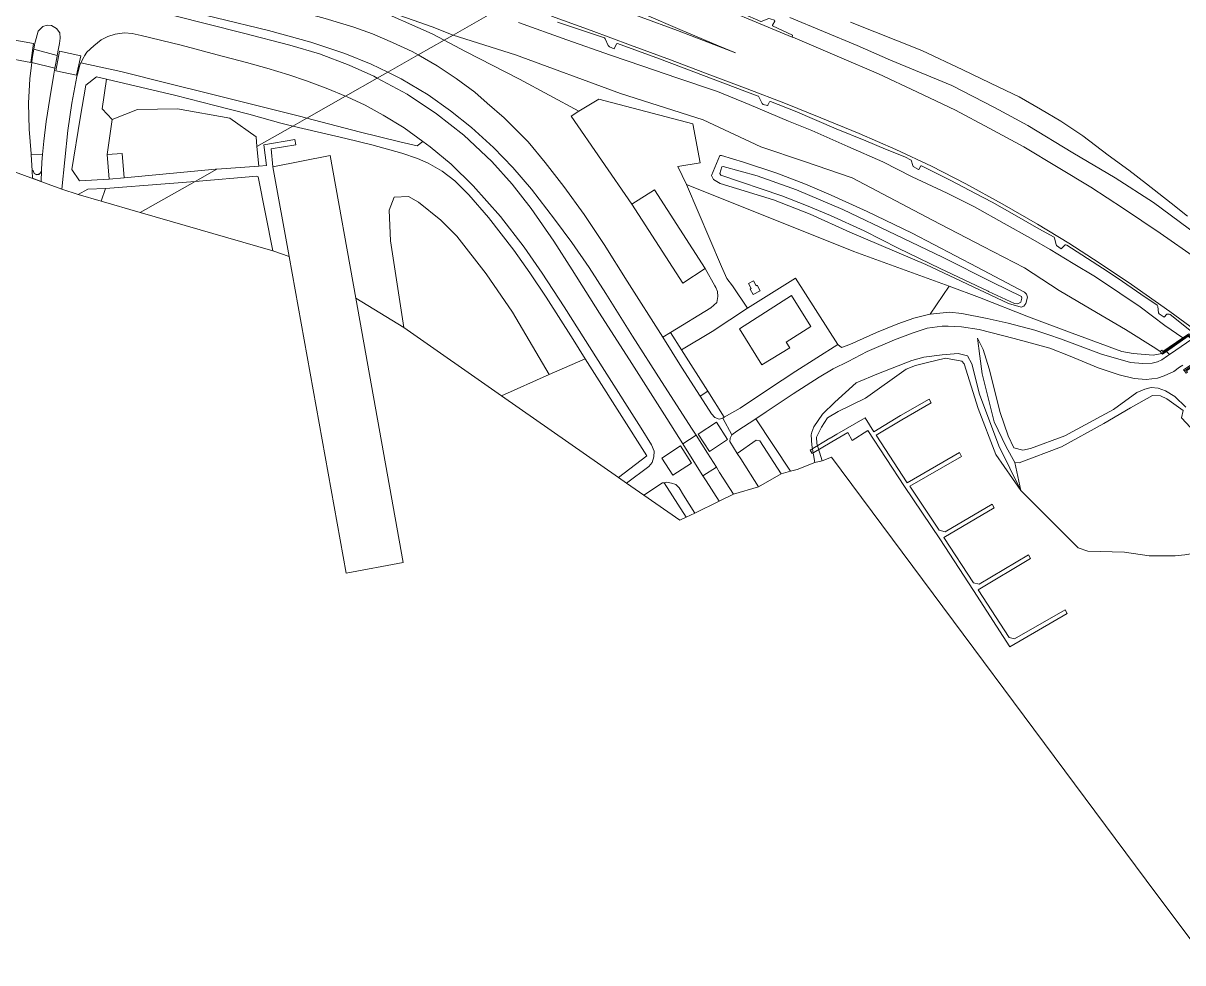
# Model space of a CAD drawing. Header units: metres. Extents: x 112942 to 118371, y 496117 to 499046.
# Drawn here: x 117725.7 to 118008.6, y 496149.3 to 496378.5 of the extents above; entities that cross this region are included whole.
import ezdxf

# ---------------------------------------------------------------- set-up
doc = ezdxf.new("R2010")
doc.units = ezdxf.units.M
doc.layers.add('B-WE-OG-TOPOKAART-G', color=253, linetype='Continuous', lineweight=18)

msp = doc.modelspace()

# ---------------------------------------------------------------- linework, layer by layer
at = {"layer": 'B-WE-OG-TOPOKAART-G'}
for points, elevation in [([(117746.251, 496346.464), (117749.899, 496346.758), (117750.38, 496340.804), (117746.732, 496340.509), (117746.251, 496346.464)], 0.017), ([(117806.889, 496311.484), (117818.465, 496246.981), (117804.515, 496244.408), (117790.621, 496321.637), (117786.682, 496343.528), (117800.65, 496346.246), (117806.889, 496311.484)], 0.19), ([(117967.565, 496310.111), (117968.377, 496310.053), (117969.084, 496310.512), (117969.378, 496311.434), (117969.234, 496311.899), (117962.245, 496315.307), (117950, 496321.436), (117938.637, 496326.926), (117925.698, 496333.084), (117914.406, 496337.848), (117904.775, 496341.264), (117896.469, 496343.584), (117896.124, 496343.456), (117895.645, 496341.856), (117895.914, 496341.483), (117910.819, 496336.382), (117916.782, 496334.057), (117922.705, 496331.604), (117930.846, 496327.877), (117939.196, 496323.675), (117949.414, 496318.654), (117961.14, 496313.158), (117961.23, 496313.115), (117967.565, 496310.111)], -1.366), ([(117969.084, 496310.512), (117968.377, 496310.053), (117967.565, 496310.111), (117961.23, 496313.115), (117961.14, 496313.158), (117949.414, 496318.654), (117939.196, 496323.675), (117930.846, 496327.877), (117922.705, 496331.604), (117916.782, 496334.057), (117910.819, 496336.382), (117895.914, 496341.483), (117895.645, 496341.856), (117896.124, 496343.456), (117896.469, 496343.584), (117904.775, 496341.264), (117914.406, 496337.848), (117925.698, 496333.084), (117938.637, 496326.926), (117950, 496321.436), (117962.245, 496315.307), (117969.234, 496311.899), (117969.378, 496311.434), (117969.084, 496310.512)], -1.366), ([(117874.223, 496334.362), (117879.732, 496337.9), (117892.092, 496318.653), (117886.681, 496315.092), (117874.223, 496334.362)], 0.251), ([(117913.141, 496312.101), (117917.843, 496304.564), (117911.861, 496300.736), (117912.713, 496299.368), (117905.904, 496295.151), (117900.505, 496303.975), (117913.141, 496312.101)], 0.171), ([(117900.505, 496303.975), (117905.904, 496295.151), (117912.713, 496299.368), (117911.861, 496300.736), (117917.843, 496304.564), (117913.141, 496312.101), (117900.505, 496303.975)], 0.171), ([(117893.174, 496274.038), (117890.397, 496278.293), (117894.863, 496281.242), (117897.559, 496276.947), (117893.174, 496274.038)], 0.145)]:
    msp.add_lwpolyline(points, close=True, dxfattribs=dict(at, elevation=elevation))
for points in [[(117840.564, 496381.258, 5.376), (117840.321, 496381.12, 4.563), (117830.645, 496375.632, 0.425), (117825.528, 496377.621, 0.413), (117811.326, 496382.612, 0.598), (117795.051, 496388.325, 0.22), (117765.972, 496398.295, 0.253), (117747.306, 496404.796, 0.376), (117732.538, 496409.657, 0.355), (117714.713, 496414.973, 0.361), (117712.348, 496415.829, 0.399), (117712.142, 496422.956, 4.255), (117719.079, 496420.958, 4.51), (117728.739, 496418.464, 4.786), (117742.1, 496414.606, 5.038), (117757.376, 496410.017, 5.347), (117775.773, 496403.948, 5.59), (117792.496, 496398.258, 5.704), (117808.679, 496393.079, 5.716), (117826.68, 496386.514, 5.567), (117837.501, 496382.572, 5.417), (117840.564, 496381.258, 5.376)], [(117712.348, 496415.829, 0.399), (117714.713, 496414.973, 0.361), (117732.538, 496409.657, 0.355), (117747.306, 496404.796, 0.376), (117765.972, 496398.295, 0.253), (117795.051, 496388.325, 0.22), (117811.326, 496382.612, 0.598), (117825.528, 496377.621, 0.413), (117830.645, 496375.632, 0.425), (117828.466, 496374.395, 0.548), (117825.536, 496375.948, 0.547), (117810.798, 496382.42, 0.554), (117769.148, 496394.991, 0.325), (117747.455, 496400.959, 0.4), (117719.532, 496408.735, 0.415), (117712.492, 496410.862, 0.189), (117712.348, 496415.829, 0.399)], [(117712.492, 496410.862, 0.189), (117719.532, 496408.735, 0.415), (117747.455, 496400.959, 0.4), (117769.148, 496394.991, 0.325), (117810.798, 496382.42, 0.554), (117825.536, 496375.948, 0.547), (117828.466, 496374.395, 0.548), (117822.083, 496370.774, 0.39), (117820.616, 496371.623, 0.407), (117815.818, 496373.83, 0.47), (117810.956, 496375.905, 0.473), (117806.37, 496377.568, 0.437), (117799.404, 496379.665, 0.42), (117791.575, 496381.766, 0.37), (117783.549, 496383.775, 0.333), (117775.841, 496385.769, 0.273), (117765.525, 496388.228, 0.27), (117756.521, 496390.35, 0.26), (117746.465, 496392.851, 0.2), (117733.658, 496395.789, 0.13), (117719.153, 496399.584, 0.063), (117712.777, 496401.006, 0.073), (117712.492, 496410.862, 0.189)], [(117883.117, 496388.383, 4.799), (117884.22, 496388, 4.79), (117896.77, 496382.852, 4.685), (117905.661, 496378.968, 4.583), (117905.76, 496378.956, 4.583), (117907.618, 496379.664, 4.583), (117907.982, 496379.617, 4.574), (117908.996, 496379.266, 4.538), (117909.056, 496379.046, 4.517), (117908.538, 496378.042, 4.49), (117908.554, 496377.887, 4.496), (117913.411, 496375.612, 4.439), (117913.352, 496375.155, 4.436), (117902.579, 496379.549, 4.642), (117893.125, 496383.512, 4.779), (117882.023, 496388.05, 4.914), (117872.723, 496392.202, 5.003), (117865.666, 496395.498, 5.098), (117866.344, 496395.883, 4.97), (117866.36, 496395.875, 4.97), (117871.776, 496393.352, 4.892), (117880.341, 496389.532, 4.775), (117883.117, 496388.383, 4.799)], [(117858.87, 496389.081, 5.391), (117867.442, 496384.995, 5.242), (117877.198, 496380.688, 5.087), (117885.94, 496376.976, 4.916), (117895.346, 496373.039, 4.745), (117899.473, 496371.335, 4.663), (117885.34, 496376.714, 4.915), (117876.501, 496379.985, 5.082), (117866.773, 496383.449, 5.257), (117857.773, 496386.732, 5.473), (117858.87, 496389.081, 5.391)], [(117814.664, 496366.566, 0.202), (117812.128, 496365.127, 0.27), (117811.271, 496365.586, 0.273), (117805.236, 496368.254, 0.263), (117798.026, 496371.058, 0.27), (117790.788, 496373.146, 0.233), (117779.49, 496376.108, 0.197), (117762.38, 496380.399, 0.203), (117749.28, 496383.505, 0.23), (117747.29, 496383.98, 0.246), (117744.291, 496384.695, 0.27), (117743.44, 496385.194, 0.297), (117743.32, 496385.878, 0.297), (117743.594, 496386.442, 0.297), (117744.315, 496386.711, 0.28), (117747.692, 496385.897, 0.269), (117757.65, 496383.498, 0.237), (117772.791, 496379.862, 0.27), (117785.626, 496376.719, 0.273), (117795.902, 496373.904, 0.293), (117804.196, 496371.112, 0.25), (117810.612, 496368.523, 0.237), (117814.664, 496366.566, 0.202)], [(117762.38, 496380.399, 0.203), (117779.49, 496376.108, 0.197), (117790.788, 496373.146, 0.233), (117798.026, 496371.058, 0.27), (117805.236, 496368.254, 0.263), (117811.271, 496365.586, 0.273), (117812.128, 496365.127, 0.27), (117804.352, 496360.716, 0.061), (117800.062, 496362.495, 0.097), (117794.872, 496364.426, 0.133), (117790.538, 496365.892, 0.083), (117785.204, 496367.577, 0.037), (117780.183, 496368.95, 0.033), (117773.09, 496370.817, 0.07), (117764.285, 496373.126, 0.04), (117754.536, 496375.564, 0.08), (117752.315, 496376.043, 0.05), (117750.462, 496376.195, 0.053), (117748.168, 496375.841, 0.057), (117746.426, 496375.257, 0.04), (117744.792, 496374.431, 0.007), (117742.965, 496372.992, 0.007), (117741.273, 496371.478, 0.007), (117740.721, 496370.574, 0.002), (117740.51, 496370.229, 0.01), (117739.85, 496368.848, -0.033), (117739.58, 496368.284, -0.047), (117738.972, 496366.102, -0.036), (117738.82, 496365.556, -0.033), (117737.622, 496359.022, -0.023), (117736.624, 496352.311, -0.107), (117735.183, 496338.018, -0.113), (117722.756, 496342.605, -0.173)], [(118008.584, 496301.76, 2.545), (118003.745, 496298.412, -0.239), (118003.487, 496298.773, -0.168), (118003.073, 496298.478, -0.578), (118002.055, 496299.151, -0.499), (117994.632, 496303.803, -0.556), (117987.566, 496307.929, -0.559), (117978.414, 496313.362, -0.517), (117969.971, 496318.825, -0.148), (117959.94, 496324.081, 0.007), (117947.54, 496330.508, 0.037), (117927.943, 496340.834, 0.094), (117916.288, 496344.761, -0.009), (117905.642, 496348.391, 0.041), (117891.603, 496354.927, 0.266), (117871.459, 496361.387, 0.242), (117845.795, 496370.788, 0.555), (117830.645, 496375.632, 0.425), (117840.321, 496381.12, 4.563)], [(117727.69, 496346.432, 0.023), (117727.957, 496342.557, 0.02), (117728.204, 496342.561, 0.02), (117728.436, 496341.875, 0.02), (117728.995, 496341.585, 0.037), (117729.585, 496341.659, 0.037), (117729.989, 496342.057, 0.017), (117730.209, 496342.603, 0.01), (117730.291, 496344.623, 0.027), (117730.461, 496346.456, 0.047), (117730.766, 496349.749, 0.083), (117731.366, 496354.538, 0.077), (117732.245, 496360.165, 0.12), (117733.243, 496366.089, 0.15), (117733.502, 496367.572, 0.146), (117734.007, 496370.459, 0.137), (117734.042, 496370.641, 0.137), (117734.315, 496371.962, 0.133), (117734.608, 496373.606, 0.13), (117734.803, 496374.888, 0.107), (117734.66, 496376.19, 0.097), (117733.877, 496377.253, 0.103), (117732.688, 496377.961, 0.077), (117731.565, 496378.048, 0.077), (117730.54, 496377.706, 0.09), (117729.44, 496376.569, 0.097), (117728.648, 496373.879, 0.137), (117728.601, 496373.621, 0.135), (117728.344, 496372.191, 0.123), (117727.932, 496369.9, 0.103), (117727.817, 496368.913, 0.096), (117727.35, 496364.919, 0.067), (117727.048, 496359.024, 0.05), (117727.242, 496352.656, 0.053), (117727.674, 496346.662, 0.023), (117727.69, 496346.432, 0.023)], [(117734.315, 496371.962, 0.133), (117734.042, 496370.641, 0.137), (117728.344, 496372.191, 0.123), (117728.601, 496373.621, 0.135), (117728.648, 496373.879, 0.137), (117729.44, 496376.569, 0.097), (117730.54, 496377.706, 0.09), (117731.565, 496378.048, 0.077), (117732.688, 496377.961, 0.077), (117733.877, 496377.253, 0.103), (117734.66, 496376.19, 0.097), (117734.803, 496374.888, 0.107), (117734.608, 496373.606, 0.13), (117734.315, 496371.962, 0.133)], [(117799.404, 496379.665, 0.42), (117806.37, 496377.568, 0.437), (117810.956, 496375.905, 0.473), (117815.818, 496373.83, 0.47), (117820.616, 496371.623, 0.407), (117822.083, 496370.774, 0.39), (117814.664, 496366.566, 0.202), (117810.612, 496368.523, 0.237), (117804.196, 496371.112, 0.25), (117795.902, 496373.904, 0.293), (117785.626, 496376.719, 0.273), (117772.791, 496379.862, 0.27)], [(117846.591, 496378.672, 5.294), (117858.394, 496374.432, 5.144), (117868.969, 496370.725, 4.91), (117876.916, 496368.04, 4.748), (117885.149, 496365.233, 4.622), (117895.095, 496361.825, 4.427), (117902.828, 496358.699, 4.316), (117912.465, 496354.597, 4.1), (117918.087, 496352.339, 4.018), (117926.883, 496348.48, 3.946), (117935.44, 496344.67, 3.757), (117942.603, 496341.087, 3.637), (117951.138, 496337.056, 3.439), (117957.832, 496333.703, 3.334), (117965.022, 496329.691, 3.22), (117971.426, 496326.118, 3.112), (117976.225, 496323.29, 3.04), (117981.839, 496319.946, 2.968), (117987.332, 496316.658, 2.881), (117993.261, 496312.676, 2.776), (117998.171, 496309.331, 2.683), (118004.25, 496304.778, 2.527), (118008.584, 496301.76, 2.545)], [(118010.039, 496302.767, 2.564), (118008.584, 496301.76, 2.545), (118004.25, 496304.778, 2.527), (117998.171, 496309.331, 2.683), (117993.261, 496312.676, 2.776), (117987.332, 496316.658, 2.881), (117981.839, 496319.946, 2.968), (117976.225, 496323.29, 3.04), (117971.426, 496326.118, 3.112), (117965.022, 496329.691, 3.22), (117957.832, 496333.703, 3.334), (117951.138, 496337.056, 3.439), (117942.603, 496341.087, 3.637), (117935.44, 496344.67, 3.757), (117926.883, 496348.48, 3.946), (117918.087, 496352.339, 4.018), (117912.465, 496354.597, 4.1), (117902.828, 496358.699, 4.316), (117895.095, 496361.825, 4.427), (117885.149, 496365.233, 4.622), (117876.916, 496368.04, 4.748), (117868.969, 496370.725, 4.91), (117858.394, 496374.432, 5.144), (117846.591, 496378.672, 5.294)], [(117854.615, 496380.216, 5.262), (117864.311, 496376.727, 5.091), (117873.897, 496373.19, 4.921), (117883.681, 496369.568, 4.745), (117893.198, 496365.967, 4.596), (117902.327, 496362.514, 4.419), (117911.671, 496358.904, 4.232), (117920.295, 496355.479, 4.066), (117929.671, 496351.614, 3.926), (117938.6, 496347.739, 3.78), (117947.277, 496343.615, 3.628), (117955.684, 496339.311, 3.497), (117964.551, 496334.453, 3.385), (117973.181, 496329.482, 3.266), (117980.802, 496324.843, 3.16), (117988.227, 496320.035, 3.026), (117996.069, 496314.818, 2.884), (118005.438, 496308.189, 2.769), (118011.508, 496303.724, 2.738)], [(118011.508, 496303.724, 2.738), (118005.438, 496308.189, 2.769), (117996.069, 496314.818, 2.884), (117988.227, 496320.035, 3.026), (117980.802, 496324.843, 3.16), (117973.181, 496329.482, 3.266), (117964.551, 496334.453, 3.385), (117955.684, 496339.311, 3.497), (117947.277, 496343.615, 3.628), (117938.6, 496347.739, 3.78), (117929.671, 496351.614, 3.926), (117920.295, 496355.479, 4.066), (117911.671, 496358.904, 4.232), (117902.327, 496362.514, 4.419), (117893.198, 496365.967, 4.596), (117883.681, 496369.568, 4.745), (117873.897, 496373.19, 4.921), (117864.311, 496376.727, 5.091), (117854.615, 496380.216, 5.262)], [(117856.062, 496378.768, 5.156), (117867.518, 496374.936, 4.97), (117867.692, 496374.708, 4.967), (117868.473, 496373.094, 4.901), (117868.731, 496372.742, 4.901), (117869.909, 496372.273, 4.913), (117870.448, 496373.458, 4.946), (117870.743, 496373.533, 4.952), (117880.924, 496369.825, 4.706), (117904.814, 496360.844, 4.331), (117905.136, 496360.702, 4.328), (117905.985, 496358.954, 4.283), (117906.245, 496358.705, 4.283), (117907.296, 496358.409, 4.277), (117907.399, 496358.54, 4.274), (117907.821, 496359.337, 4.247), (117908.044, 496359.426, 4.25), (117914.041, 496357.081, 4.091), (117924.049, 496352.796, 3.928), (117931.311, 496349.85, 3.862), (117936.077, 496347.834, 3.76), (117940.841, 496345.924, 3.637), (117942.306, 496345.151, 3.685), (117942.748, 496343.83, 3.673), (117942.846, 496343.595, 3.667), (117944.152, 496342.806, 3.622), (117944.215, 496342.874, 3.619), (117944.698, 496343.75, 3.655), (117944.877, 496343.753, 3.661), (117952.061, 496340.147, 3.4), (117958.048, 496337.008, 3.343), (117962.087, 496334.879, 3.319), (117968.097, 496331.43, 3.271), (117973.505, 496328.356, 3.199), (117977.21, 496326.314, 3.169), (117977.334, 496326.108, 3.166), (117977.691, 496324.544, 3.163), (117977.818, 496324.294, 3.16), (117978.935, 496323.475, 3.148), (117979.882, 496324.448, 3.181), (117980.037, 496324.495, 3.166), (117980.32, 496324.398, 3.166), (117989.052, 496318.73, 2.932), (117992.797, 496316.278, 2.899), (117998.354, 496312.399, 2.824), (118002.315, 496309.71, 2.725), (118002.5, 496309.405, 2.695), (118002.701, 496307.87, 2.668), (118002.874, 496307.617, 2.668), (118004.039, 496306.812, 2.614), (118004.093, 496306.828, 2.617), (118004.677, 496307.528, 2.704), (118004.862, 496307.588, 2.704), (118005.249, 496307.587, 2.713), (118005.523, 496307.462, 2.722), (118010.735, 496303.327, 2.665)], [(118010.735, 496303.327, 2.665), (118005.523, 496307.462, 2.722), (118005.249, 496307.587, 2.713), (118004.862, 496307.588, 2.704), (118004.677, 496307.528, 2.704), (118004.093, 496306.828, 2.617), (118004.039, 496306.812, 2.614), (118002.874, 496307.617, 2.668), (118002.701, 496307.87, 2.668), (118002.5, 496309.405, 2.695), (118002.315, 496309.71, 2.725), (117998.354, 496312.399, 2.824), (117992.797, 496316.278, 2.899), (117989.052, 496318.73, 2.932), (117980.32, 496324.398, 3.166), (117980.037, 496324.495, 3.166), (117979.882, 496324.448, 3.181), (117978.935, 496323.475, 3.148), (117977.818, 496324.294, 3.16), (117977.691, 496324.544, 3.163), (117977.334, 496326.108, 3.166), (117977.21, 496326.314, 3.169), (117973.505, 496328.356, 3.199), (117968.097, 496331.43, 3.271), (117962.087, 496334.879, 3.319), (117958.048, 496337.008, 3.343), (117952.061, 496340.147, 3.4), (117944.877, 496343.753, 3.661), (117944.698, 496343.75, 3.655), (117944.215, 496342.874, 3.619), (117944.152, 496342.806, 3.622), (117942.846, 496343.595, 3.667), (117942.748, 496343.83, 3.673), (117942.306, 496345.151, 3.685), (117940.841, 496345.924, 3.637), (117936.077, 496347.834, 3.76), (117931.311, 496349.85, 3.862), (117924.049, 496352.796, 3.928), (117914.041, 496357.081, 4.091), (117908.044, 496359.426, 4.25), (117907.821, 496359.337, 4.247), (117907.399, 496358.54, 4.274), (117907.296, 496358.409, 4.277), (117906.245, 496358.705, 4.283), (117905.985, 496358.954, 4.283), (117905.136, 496360.702, 4.328), (117904.814, 496360.844, 4.331), (117880.924, 496369.825, 4.706), (117870.743, 496373.533, 4.952), (117870.448, 496373.458, 4.946), (117869.909, 496372.273, 4.913), (117868.731, 496372.742, 4.901), (117868.473, 496373.094, 4.901), (117867.692, 496374.708, 4.967), (117867.518, 496374.936, 4.97), (117856.062, 496378.768, 5.156)], [(117902.579, 496379.549, 4.642), (117913.352, 496375.155, 4.436)], [(118026.636, 496313.841, 2.914), (118024.979, 496312.729, 2.918), (118023.923, 496312.048, 3.023), (118011.952, 496321.143, 3.188), (118003.101, 496327.346, 3.32), (117994.171, 496333.346, 3.466), (117986.182, 496338.495, 3.579), (117978.234, 496343.339, 3.672), (117969.797, 496348.338, 3.785), (117961.41, 496352.93, 3.89), (117953.124, 496357.275, 3.992), (117943.714, 496361.772, 4.138), (117934.357, 496366.14, 4.256), (117924.879, 496370.234, 4.354), (117913.481, 496375.102, 4.473), (117913.352, 496375.155, 4.436), (117913.411, 496375.612, 4.439), (117908.554, 496377.887, 4.496), (117908.538, 496378.042, 4.49), (117909.056, 496379.046, 4.517)], [(117912.771, 496379.929, 4.367), (117929.197, 496373.064, 4.196), (117937.316, 496369.499, 4.073), (117952.259, 496363.327, 3.904), (117962.676, 496357.928, 3.847), (117970.818, 496353.559, 3.751), (117981.783, 496346.915, 3.631), (117992.101, 496340.77, 3.391), (118001.426, 496334.8, 3.277), (118012.106, 496326.937, 3.151), (118023.189, 496317.992, 2.944), (118025.456, 496315.526, 2.944), (118026.636, 496313.841, 2.914)], [(118012.106, 496326.937, 3.151), (118001.426, 496334.8, 3.277), (117992.101, 496340.77, 3.391), (117981.783, 496346.915, 3.631), (117970.818, 496353.559, 3.751), (117962.676, 496357.928, 3.847), (117952.259, 496363.327, 3.904), (117937.316, 496369.499, 4.073), (117929.197, 496373.064, 4.196), (117912.771, 496379.929, 4.367)], [(117927.529, 496378.793, 2.072), (117944.933, 496371.89, 1.985), (117954.93, 496367.136, 1.972), (117963.769, 496362.957, 1.864), (117968.716, 496360.544, 1.783), (117973.874, 496357.594, 1.657), (117978.868, 496354.624, 1.621), (117984.257, 496351.058, 1.678), (117990.387, 496346.374, 1.792), (117995.408, 496342.686, 1.813), (117999.74, 496339.332, 1.834), (118005.732, 496334.589, 1.978), (118009.718, 496331.464, 2.05)], [(118009.718, 496331.464, 2.05), (118005.732, 496334.589, 1.978), (117999.74, 496339.332, 1.834), (117995.408, 496342.686, 1.813), (117990.387, 496346.374, 1.792), (117984.257, 496351.058, 1.678), (117978.868, 496354.624, 1.621), (117973.874, 496357.594, 1.657), (117968.716, 496360.544, 1.783), (117963.769, 496362.957, 1.864), (117954.93, 496367.136, 1.972), (117944.933, 496371.89, 1.985), (117927.529, 496378.793, 2.072)], [(117720.51, 496374.92, -0.062), (117728.26, 496373.606, 0.058), (117727.65, 496368.932, 0.091), (117720.706, 496370.231, -0.032), (117720.51, 496374.92, -0.062)], [(117794.976, 496355.398, 0.006), (117793.506, 496355.786, 0.01), (117783.042, 496358.366, -0.047), (117771.692, 496361.234, -0.07), (117760.852, 496363.9, -0.103), (117749.564, 496366.722, 0.073), (117739.85, 496368.848, -0.033), (117740.51, 496370.229, 0.01), (117740.721, 496370.574, 0.002), (117741.273, 496371.478, 0.007), (117742.965, 496372.992, 0.007), (117744.792, 496374.431, 0.007), (117746.426, 496375.257, 0.04), (117748.168, 496375.841, 0.057), (117750.462, 496376.195, 0.053), (117752.315, 496376.043, 0.05), (117754.536, 496375.564, 0.08), (117764.285, 496373.126, 0.04), (117773.09, 496370.817, 0.07), (117780.183, 496368.95, 0.033), (117785.204, 496367.577, 0.037), (117790.538, 496365.892, 0.083), (117794.872, 496364.426, 0.133), (117800.062, 496362.495, 0.097), (117804.352, 496360.716, 0.061), (117794.976, 496355.398, 0.006)], [(118003.073, 496298.478, -0.578), (118003.469, 496297.971, 0.097), (118001.368, 496297.58, -0.478), (117996.481, 496297.962, -0.616), (117993.7, 496298.442, -0.664), (117981.643, 496302.941, -0.568), (117970.982, 496306.921, -0.583), (117958.989, 496311.635, -0.631), (117951.596, 496314.349, -0.652), (117928.38, 496322.87, -0.079), (117887.517, 496339.214, 0.316), (117885.459, 496343.54, 0.316), (117890.906, 496344.424, 0.382), (117889.06, 496353.952, 0.319), (117866.153, 496360.027, 0.433), (117861.296, 496357.051, 0.61), (117846.837, 496364.89, 0.529), (117833.644, 496371.65, 0.55), (117828.466, 496374.395, 0.548), (117830.645, 496375.632, 0.425), (117845.795, 496370.788, 0.555), (117871.459, 496361.387, 0.242), (117891.603, 496354.927, 0.266), (117905.642, 496348.391, 0.041), (117916.288, 496344.761, -0.009), (117927.943, 496340.834, 0.094), (117947.54, 496330.508, 0.037), (117959.94, 496324.081, 0.007), (117969.971, 496318.825, -0.148), (117978.414, 496313.362, -0.517), (117987.566, 496307.929, -0.559), (117994.632, 496303.803, -0.556), (118002.055, 496299.151, -0.499), (118003.073, 496298.478, -0.578)], [(117913.352, 496375.155, 4.436), (117913.481, 496375.102, 4.473), (117924.879, 496370.234, 4.354), (117934.357, 496366.14, 4.256), (117943.714, 496361.772, 4.138), (117953.124, 496357.275, 3.992), (117961.41, 496352.93, 3.89), (117969.797, 496348.338, 3.785), (117978.234, 496343.339, 3.672), (117986.182, 496338.495, 3.579), (117994.171, 496333.346, 3.466), (118003.101, 496327.346, 3.32), (118011.952, 496321.143, 3.188)], [(117733.502, 496367.572, 0.146), (117727.817, 496368.913, 0.096), (117727.932, 496369.9, 0.103), (117728.344, 496372.191, 0.123), (117734.042, 496370.641, 0.137), (117734.007, 496370.459, 0.137), (117733.502, 496367.572, 0.146)], [(117822.083, 496370.774, 0.39), (117828.466, 496374.395, 0.548), (117833.644, 496371.65, 0.55), (117846.837, 496364.89, 0.529), (117861.296, 496357.051, 0.61), (117859.447, 496355.808, 0.472), (117874.223, 496334.362, 0.251), (117886.681, 496315.092, 0.251), (117892.092, 496318.653, 0.251), (117894.495, 496314.46, 0.274), (117894.715, 496314.086, 0.319), (117895.081, 496313.111, 0.262), (117895.17, 496311.874, 0.226), (117894.927, 496310.37, 0.193), (117893.509, 496309.057, 0.187), (117883.644, 496303.08, 0.233), (117881.736, 496301.916, 0.2), (117873.108, 496315.57, 0.327), (117867.492, 496324.503, 0.32), (117862.563, 496331.825, 0.303), (117857.639, 496338.709, 0.297), (117853.054, 496344.544, 0.34), (117848.898, 496349.555, 0.32), (117843.099, 496355.41, 0.327), (117838.922, 496359.055, 0.347), (117835.874, 496361.675, 0.327), (117831.34, 496365.016, 0.333), (117826.702, 496368.103, 0.337), (117822.083, 496370.774, 0.39)], [(117733.748, 496366.94, 0.097), (117734.628, 496371.708, 0.097), (117739.833, 496370.526, -0.083), (117738.781, 496365.837, -0.089), (117733.748, 496366.94, 0.097)], [(117899.035, 496263.603, 0.157), (117895.631, 496268.96, 0.18), (117894.835, 496270.212, 0.185), (117892.633, 496273.677, 0.2), (117889.898, 496277.995, 0.187), (117888.944, 496279.501, 0.183), (117881.453, 496291.154, 0.167), (117874.409, 496302.163, 0.147), (117867.83, 496312.608, 0.223), (117863.793, 496318.904, 0.23), (117859.598, 496325.042, 0.207), (117855.353, 496330.751, 0.167), (117849.716, 496338.043, 0.153), (117845.194, 496343.297, 0.133), (117840.45, 496348.213, 0.11), (117835.127, 496353.08, 0.1), (117829.982, 496357.152, 0.137), (117824.563, 496361.074, 0.15), (117817.949, 496364.979, 0.173), (117814.664, 496366.566, 0.202), (117822.083, 496370.774, 0.39), (117826.702, 496368.103, 0.337), (117831.34, 496365.016, 0.333), (117835.874, 496361.675, 0.327), (117838.922, 496359.055, 0.347), (117843.099, 496355.41, 0.327), (117848.898, 496349.555, 0.32), (117853.054, 496344.544, 0.34), (117857.639, 496338.709, 0.297), (117862.563, 496331.825, 0.303), (117867.492, 496324.503, 0.32), (117873.108, 496315.57, 0.327), (117881.736, 496301.916, 0.2), (117886.285, 496294.621, 0.043), (117890.864, 496287.582, 0.09), (117893.622, 496283.24, 0.11), (117894.475, 496282.378, 0.093), (117895.517, 496281.967, 0.05), (117896.401, 496282.192, 0.013), (117898.599, 496278.101, 0.02), (117898.216, 496277.312, 0.037), (117898.212, 496277.267, 0.034), (117898.112, 496276.47, -0.023), (117899.938, 496273.602, -0.013), (117900.79, 496272.265, -0.008), (117905.125, 496265.453, 0.017), (117899.035, 496263.603, 0.157)], [(117730.461, 496346.456, 0.047), (117727.69, 496346.432, 0.023), (117727.674, 496346.662, 0.023), (117727.242, 496352.656, 0.053), (117727.048, 496359.024, 0.05), (117727.35, 496364.919, 0.067), (117727.817, 496368.913, 0.096), (117733.502, 496367.572, 0.146), (117733.243, 496366.089, 0.15), (117732.245, 496360.165, 0.12), (117731.366, 496354.538, 0.077), (117730.766, 496349.749, 0.083), (117730.461, 496346.456, 0.047)], [(117739.159, 496336.708, -0.071), (117735.183, 496338.018, -0.113), (117736.624, 496352.311, -0.107), (117737.622, 496359.022, -0.023), (117738.82, 496365.556, -0.033), (117738.972, 496366.102, -0.036), (117739.58, 496368.284, -0.047), (117739.85, 496368.848, -0.033), (117749.564, 496366.722, 0.073), (117760.852, 496363.9, -0.103), (117771.692, 496361.234, -0.07), (117783.042, 496358.366, -0.047), (117793.506, 496355.786, 0.01), (117794.976, 496355.398, 0.006), (117791.502, 496353.427, -0.09), (117788.587, 496354.1, -0.12), (117780.783, 496356.349, -0.163), (117772.518, 496358.469, -0.147), (117762.968, 496360.91, -0.163), (117746.109, 496364.847, 0.068), (117743.649, 496365.422, 0.102), (117741.013, 496363.403, 0.062), (117739.657, 496355.395, 0.054), (117737.654, 496342.806, -0.035), (117739.501, 496340.052, -0.056), (117746.732, 496340.509, 0.017), (117750.38, 496340.804, 0.017), (117772.622, 496342.901, 0.043), (117772.993, 496342.927, 0.042), (117767.729, 496339.941, -0.065), (117760.359, 496339.311, -0.041), (117745.834, 496338.194, -0.041), (117741.499, 496338.002, -0.074), (117739.159, 496336.708, -0.071)], [(117812.128, 496365.127, 0.27), (117814.664, 496366.566, 0.202), (117817.949, 496364.979, 0.173), (117824.563, 496361.074, 0.15), (117829.982, 496357.152, 0.137), (117835.127, 496353.08, 0.1), (117840.45, 496348.213, 0.11), (117845.194, 496343.297, 0.133), (117849.716, 496338.043, 0.153), (117855.353, 496330.751, 0.167), (117859.598, 496325.042, 0.207), (117863.793, 496318.904, 0.23), (117867.83, 496312.608, 0.223), (117874.409, 496302.163, 0.147), (117881.453, 496291.154, 0.167), (117888.944, 496279.501, 0.183), (117889.898, 496277.995, 0.187), (117886.62, 496275.916, 0.114), (117882.743, 496282.115, 0.043), (117874.189, 496295.545, 0.097), (117866.364, 496307.811, 0.1), (117859.654, 496318.391, 0.2), (117855.209, 496325.362, 0.213), (117849.69, 496333.333, 0.187), (117845.019, 496339.295, 0.193), (117840.042, 496344.756, 0.17), (117833.222, 496351.221, 0.177), (117826.559, 496356.446, 0.173), (117819.372, 496361.244, 0.247), (117812.128, 496365.127, 0.27)], [(117747.475, 496355.026, 0.119), (117746.251, 496346.464, 0.017), (117746.732, 496340.509, 0.017), (117739.501, 496340.052, -0.056), (117737.654, 496342.806, -0.035), (117739.657, 496355.395, 0.054), (117741.013, 496363.403, 0.062), (117743.649, 496365.422, 0.102), (117746.109, 496364.847, 0.068), (117745.014, 496357.648, 0.178), (117747.475, 496355.026, 0.119)], [(117782.771, 496348.474, -0.029), (117782.541, 496350.792, 0.121), (117776.177, 496355.391, 0.121), (117763.397, 496357.66, 0.121), (117753.662, 496357.456, 0.254), (117747.475, 496355.026, 0.119), (117745.014, 496357.648, 0.178), (117746.109, 496364.847, 0.068), (117762.968, 496360.91, -0.163), (117772.518, 496358.469, -0.147), (117780.783, 496356.349, -0.163), (117788.587, 496354.1, -0.12), (117791.502, 496353.427, -0.09), (117782.771, 496348.474, -0.029)], [(117891.527, 496268.147, 0.156), (117892.309, 496266.925, 0.153), (117895.517, 496261.907, 0.143), (117889.57, 496259.039, 0.057), (117886.835, 496263.423, 0.047), (117885.739, 496265.18, 0.043), (117884.916, 496265.96, 0.043), (117883.858, 496266.364, 0.023), (117882.718, 496266.567, 0.027), (117882.073, 496266.444, 0.027), (117881.684, 496266.369, 0.027), (117877.122, 496263.409, -0.037), (117872.901, 496266.361, -0.033), (117878.358, 496270.4, -0.033), (117879.137, 496271.357, -0.02), (117879.573, 496272.737, -0.007), (117879.627, 496274.091, 0.01), (117879.046, 496275.715, 0.033), (117876.481, 496279.712, 0.063), (117867.559, 496293.779, -0.037), (117857.681, 496309.306, 0.003), (117852.358, 496317.53, 0.077), (117847.931, 496323.896, 0.103), (117842.215, 496331.402, -0.043), (117835.524, 496338.875, -0.087), (117830.142, 496344.122, -0.053), (117825.026, 496348.379, -0.027), (117823.235, 496349.677, -0.013), (117818.681, 496352.979, 0.023), (117813.586, 496356.097, 0.053), (117809.151, 496358.525, 0.05), (117804.784, 496360.537, 0.057), (117804.352, 496360.716, 0.061), (117812.128, 496365.127, 0.27), (117819.372, 496361.244, 0.247), (117826.559, 496356.446, 0.173), (117833.222, 496351.221, 0.177), (117840.042, 496344.756, 0.17), (117845.019, 496339.295, 0.193), (117849.69, 496333.333, 0.187), (117855.209, 496325.362, 0.213), (117859.654, 496318.391, 0.2), (117866.364, 496307.811, 0.1), (117874.189, 496295.545, 0.097), (117882.743, 496282.115, 0.043), (117886.62, 496275.916, 0.114), (117889.316, 496271.605, 0.163), (117891.527, 496268.147, 0.156)], [(117794.976, 496355.398, 0.006), (117804.352, 496360.716, 0.061), (117804.784, 496360.537, 0.057), (117809.151, 496358.525, 0.05), (117813.586, 496356.097, 0.053), (117818.681, 496352.979, 0.023), (117823.235, 496349.677, -0.013), (117821.82, 496348.618, -0.013), (117817.658, 496349.625, 0.04), (117807.67, 496352.044, 0.053), (117794.976, 496355.398, 0.006)], [(117772.993, 496342.927, 0.042), (117772.622, 496342.901, 0.043), (117750.38, 496340.804, 0.017), (117749.899, 496346.758, 0.017), (117746.251, 496346.464, 0.017), (117747.475, 496355.026, 0.119), (117753.662, 496357.456, 0.254), (117763.397, 496357.66, 0.121), (117776.177, 496355.391, 0.121), (117782.541, 496350.792, 0.121), (117782.771, 496348.474, -0.029), (117783.208, 496343.64, 0.013), (117772.993, 496342.927, 0.042)], [(117861.296, 496357.051, 0.61), (117866.153, 496360.027, 0.433), (117889.06, 496353.952, 0.319), (117890.906, 496344.424, 0.382), (117885.459, 496343.54, 0.316), (117887.517, 496339.214, 0.316), (117896.056, 496319.215, 0.166), (117897.378, 496316.233, 0.178), (117898.796, 496314.492, 0.175), (117902.39, 496309.016, 0.202), (117893.77, 496303.33, 0.175), (117886.341, 496298.867, 0.139), (117883.644, 496303.08, 0.233), (117893.509, 496309.057, 0.187), (117894.927, 496310.37, 0.193), (117895.17, 496311.874, 0.226), (117895.081, 496313.111, 0.262), (117894.715, 496314.086, 0.319), (117894.495, 496314.46, 0.274), (117892.092, 496318.653, 0.251), (117879.732, 496337.9, 0.251), (117874.223, 496334.362, 0.251), (117859.447, 496355.808, 0.472), (117861.296, 496357.051, 0.61)], [(117872.901, 496266.361, -0.033), (117870.956, 496267.722, 0.03), (117877.903, 496273.024, 0.01), (117865.068, 496293.075, -0.03), (117862.833, 496296.65, 0.019), (117859.887, 496301.364, 0.003), (117853.301, 496311.68, 0.087), (117849.306, 496317.658, 0.003), (117845.458, 496323.16, -0.137), (117839.247, 496331.131, -0.15), (117834.439, 496336.693, -0.163), (117831.01, 496340.094, -0.12), (117827.969, 496342.428, -0.06), (117824.497, 496344.419, 0.007), (117821.966, 496345.545, 0.003), (117818.095, 496346.833, 0.01), (117810.776, 496348.855, -0.007), (117804.473, 496350.368, -0.018), (117798.481, 496351.806, 0.079), (117797.48, 496352.046, -0.03), (117791.502, 496353.427, -0.09), (117794.976, 496355.398, 0.006), (117807.67, 496352.044, 0.053), (117817.658, 496349.625, 0.04), (117821.82, 496348.618, -0.013), (117823.235, 496349.677, -0.013), (117825.026, 496348.379, -0.027), (117830.142, 496344.122, -0.053), (117835.524, 496338.875, -0.087), (117842.215, 496331.402, -0.043), (117847.931, 496323.896, 0.103), (117852.358, 496317.53, 0.077), (117857.681, 496309.306, 0.003), (117867.559, 496293.779, -0.037), (117876.481, 496279.712, 0.063), (117879.046, 496275.715, 0.033), (117879.627, 496274.091, 0.01), (117879.573, 496272.737, -0.007), (117879.137, 496271.357, -0.02), (117878.358, 496270.4, -0.033), (117872.901, 496266.361, -0.033)], [(117791.502, 496353.427, -0.09), (117797.48, 496352.046, -0.03), (117798.481, 496351.806, 0.079), (117804.473, 496350.368, -0.018), (117810.776, 496348.855, -0.007), (117818.095, 496346.833, 0.01), (117821.966, 496345.545, 0.003), (117824.497, 496344.419, 0.007), (117827.969, 496342.428, -0.06), (117831.01, 496340.094, -0.12), (117834.439, 496336.693, -0.163), (117839.247, 496331.131, -0.15), (117845.458, 496323.16, -0.137), (117849.306, 496317.658, 0.003), (117853.301, 496311.68, 0.087), (117859.887, 496301.364, 0.003), (117862.833, 496296.65, 0.019), (117854.047, 496292.87, 0.109), (117845.093, 496308.026, 0.109), (117838.648, 496317.419, 0.109), (117831.537, 496326.543, 0.109), (117827.649, 496330.464, 0.109), (117822.197, 496334.859, 0.109), (117819.754, 496336.289, 0.109), (117816.276, 496336.104, 0.136), (117815.024, 496332.886, 0.136), (117815.31, 496325.464, 0.136), (117818.616, 496304.331, 0.136), (117806.889, 496311.484, 0.19), (117800.65, 496346.246, 0.19), (117786.682, 496343.528, 0.19), (117786.216, 496347.86, 0.001), (117792.231, 496348.841, -0.059), (117792.032, 496350.164, -0.059), (117784.454, 496348.85, 0.013), (117785.065, 496343.842, 0.012), (117783.208, 496343.64, 0.013), (117782.771, 496348.474, -0.029), (117791.502, 496353.427, -0.09)], [(117767.729, 496339.941, -0.065), (117772.993, 496342.927, 0.042), (117783.208, 496343.64, 0.013), (117785.065, 496343.842, 0.012), (117784.454, 496348.85, 0.013), (117792.032, 496350.164, -0.059), (117792.231, 496348.841, -0.059), (117786.216, 496347.86, 0.001), (117786.682, 496343.528, 0.19), (117790.621, 496321.637, 0.19), (117786.631, 496322.996, -0.152), (117783.026, 496341.033, -0.113), (117782.728, 496341.223, -0.113), (117767.729, 496339.941, -0.065)], [(117730.461, 496346.456, 0.047), (117730.291, 496344.623, 0.027), (117730.209, 496342.603, 0.01), (117729.989, 496342.057, 0.017), (117729.585, 496341.659, 0.037), (117728.995, 496341.585, 0.037), (117728.436, 496341.875, 0.02), (117728.204, 496342.561, 0.02), (117727.957, 496342.557, 0.02), (117727.69, 496346.432, 0.023), (117730.461, 496346.456, 0.047)], [(117901.471, 496344.609, -0.34), (117909.578, 496341.944, -0.277), (117916.534, 496339.259, -0.253), (117922.868, 496336.537, -0.301), (117931.62, 496332.613, -0.346), (117942.574, 496327.344, -0.301), (117958.469, 496318.993, -0.526), (117969.962, 496312.918, -0.616), (117970.46, 496312.406, -0.613), (117970.701, 496311.689, -0.583), (117970.343, 496310.126, -0.544), (117969.852, 496309.514, -0.565), (117969.169, 496309.287, -0.628), (117966.076, 496310.161, -0.811), (117945.898, 496319.649, -0.757), (117927.425, 496327.543, -0.244), (117917.717, 496331.908, -0.214), (117908.769, 496335.478, -0.088), (117895.76, 496339.393, 0.004), (117894.124, 496340.392, -0.067), (117893.681, 496341.372, -0.16), (117895.691, 496346.215, -0.298), (117896.056, 496346.272, -0.298), (117901.471, 496344.609, -0.34)], [(117917.717, 496331.908, -0.214), (117927.425, 496327.543, -0.244), (117945.898, 496319.649, -0.757), (117966.076, 496310.161, -0.811), (117969.169, 496309.287, -0.628), (117969.852, 496309.514, -0.565), (117970.343, 496310.126, -0.544), (117970.701, 496311.689, -0.583), (117970.46, 496312.406, -0.613), (117969.962, 496312.918, -0.616), (117958.469, 496318.993, -0.526), (117942.574, 496327.344, -0.301), (117931.62, 496332.613, -0.346), (117922.868, 496336.537, -0.301), (117916.534, 496339.259, -0.253), (117909.578, 496341.944, -0.277), (117901.471, 496344.609, -0.34), (117896.056, 496346.272, -0.298), (117895.691, 496346.215, -0.298), (117893.681, 496341.372, -0.16), (117894.124, 496340.392, -0.067), (117895.76, 496339.393, 0.004), (117908.769, 496335.478, -0.088), (117917.717, 496331.908, -0.214)], [(117727.989, 496340.698, -0.127), (117727.957, 496342.537, 0.02), (117728.204, 496342.541, 0.02), (117728.436, 496341.855, 0.02), (117728.995, 496341.565, 0.037), (117729.585, 496341.639, 0.037), (117729.989, 496342.037, 0.017), (117730.209, 496342.583, 0.01), (117730.15, 496339.887, -0.123), (117727.989, 496340.698, -0.127)], [(117767.729, 496339.941, -0.065), (117782.728, 496341.223, -0.113), (117783.026, 496341.033, -0.113), (117786.631, 496322.996, -0.152), (117754.313, 496332.33, -0.106), (117767.729, 496339.941, -0.065)], [(117744.752, 496335.092, -0.092), (117739.159, 496336.708, -0.071), (117741.499, 496338.002, -0.074), (117745.834, 496338.194, -0.041), (117744.752, 496335.092, -0.092)], [(117744.752, 496335.092, -0.092), (117745.834, 496338.194, -0.041), (117760.359, 496339.311, -0.041), (117767.729, 496339.941, -0.065), (117754.313, 496332.33, -0.106), (117744.752, 496335.092, -0.092)], [(117928.38, 496322.87, -0.079), (117951.596, 496314.349, -0.652), (117946.956, 496307.57, -0.415), (117946.937, 496307.568, -0.487), (117942.986, 496306.604, -0.418), (117939.09, 496305.217, -0.286), (117933.928, 496303.043, -0.178), (117927.387, 496300.172, -0.145), (117925.386, 496299.387, -0.16), (117924.478, 496300.14, 0.04), (117914.096, 496316.324, 0.247), (117902.39, 496309.016, 0.202), (117898.796, 496314.492, 0.175), (117897.378, 496316.233, 0.178), (117896.056, 496319.215, 0.166), (117887.517, 496339.214, 0.316), (117928.38, 496322.87, -0.079)], [(117818.616, 496304.331, 0.136), (117815.31, 496325.464, 0.136), (117815.024, 496332.886, 0.136), (117816.276, 496336.104, 0.136), (117819.754, 496336.289, 0.109), (117822.197, 496334.859, 0.109), (117827.649, 496330.464, 0.109), (117831.537, 496326.543, 0.109), (117838.648, 496317.419, 0.109), (117845.093, 496308.026, 0.109), (117854.047, 496292.87, 0.109), (117842.454, 496287.657, 0.109), (117818.616, 496304.331, 0.136)], [(117914.096, 496316.324, 0.247), (117924.478, 496300.14, 0.04), (117914.219, 496293.68, 0.057), (117907.566, 496289.224, -0.08), (117900.63, 496284.616, -0.153), (117896.746, 496282.39, -0.001), (117892.788, 496288.795, 0.153), (117886.341, 496298.867, 0.139), (117893.77, 496303.33, 0.175), (117902.39, 496309.016, 0.202), (117914.096, 496316.324, 0.247)], [(117903.07, 496313.633, 0.139), (117903.78, 496312.338, 0.139), (117905.499, 496313.28, 0.139), (117904.78, 496314.591, 0.127), (117904.548, 496314.464, 0.127), (117903.891, 496315.661, 0.118), (117902.673, 496314.993, 0.139), (117903.338, 496313.78, 0.139), (117903.07, 496313.633, 0.139)], [(117902.673, 496314.993, 0.139), (117903.891, 496315.661, 0.118), (117904.548, 496314.464, 0.127), (117904.78, 496314.591, 0.127), (117905.499, 496313.28, 0.139), (117903.78, 496312.338, 0.139), (117903.07, 496313.633, 0.139), (117903.338, 496313.78, 0.139), (117902.673, 496314.993, 0.139)], [(118003.469, 496297.971, 0.097), (118003.63, 496297.769, -0.563), (118004.626, 496298.468, -0.583), (118005.327, 496297.686, -0.658), (118004.857, 496297.362, -0.709), (118003.529, 496296.43, -0.691), (118002.461, 496295.948, -0.703), (118001.132, 496295.633, -0.706), (117998.85, 496295.533, -0.691), (117995.852, 496295.791, -0.655), (117988.781, 496297.756, -0.628), (117981.65, 496300.441, -0.625), (117978.738, 496301.507, -0.592), (117975.94, 496302.538, -0.601), (117972.535, 496303.621, -0.64), (117966.037, 496305.334, -0.598), (117960.877, 496306.492, -0.625), (117954.701, 496307.675, -0.586), (117951.732, 496308.071, -0.598), (117946.956, 496307.57, -0.415), (117951.596, 496314.349, -0.652), (117958.989, 496311.635, -0.631), (117970.982, 496306.921, -0.583), (117981.643, 496302.941, -0.568), (117993.7, 496298.442, -0.664), (117996.481, 496297.962, -0.616), (118001.368, 496297.58, -0.478), (118003.469, 496297.971, 0.097)], [(118008.626, 496295.136, -0.598), (118007.808, 496294.591, -0.649), (118006.436, 496293.596, -0.685), (118004.072, 496292.525, -0.709), (118002.422, 496291.948, -0.685), (117999.629, 496291.601, -0.694), (117996.723, 496291.864, -0.652), (117993.065, 496292.762, -0.631), (117987.926, 496294.483, -0.628), (117981.139, 496297.276, -0.598), (117976.177, 496299.215, -0.61), (117967.51, 496301.637, -0.637), (117958.956, 496303.776, -0.622), (117954.598, 496304.493, -0.643), (117951.352, 496304.585, -0.61), (117949.9, 496304.608, -0.72), (117946.23, 496304.099, -0.663), (117942.833, 496302.988, -0.409), (117938.269, 496301.281, -0.235), (117931.644, 496298.402, -0.073), (117926.996, 496296.039, -0.058), (117923.33, 496294.219, -0.087), (117919.867, 496292.174, -0.057), (117913.55, 496288.138, -0.08), (117907.017, 496283.727, -0.143), (117904.453, 496282.037, -0.091), (117899.86, 496279.009, 0.003), (117898.599, 496278.101, 0.02), (117896.401, 496282.192, 0.013), (117896.746, 496282.39, -0.001), (117900.63, 496284.616, -0.153), (117907.566, 496289.224, -0.08), (117914.219, 496293.68, 0.057), (117924.478, 496300.14, 0.04), (117925.386, 496299.387, -0.16), (117927.387, 496300.172, -0.145), (117933.928, 496303.043, -0.178), (117939.09, 496305.217, -0.286), (117942.986, 496306.604, -0.418), (117946.937, 496307.568, -0.487), (117946.956, 496307.57, -0.415), (117951.732, 496308.071, -0.598), (117954.701, 496307.675, -0.586), (117960.877, 496306.492, -0.625), (117966.037, 496305.334, -0.598), (117972.535, 496303.621, -0.64), (117975.94, 496302.538, -0.601), (117978.738, 496301.507, -0.592), (117981.65, 496300.441, -0.625), (117988.781, 496297.756, -0.628), (117995.852, 496295.791, -0.655), (117998.85, 496295.533, -0.691), (118001.132, 496295.633, -0.706), (118002.461, 496295.948, -0.703), (118003.529, 496296.43, -0.691), (118004.857, 496297.362, -0.709), (118005.327, 496297.686, -0.658), (118006.878, 496298.756, -0.646), (118010.842, 496301.46, -0.571)], [(118009.368, 496284.871, -0.847), (118006.62, 496287.457, -0.79), (118004.388, 496288.882, -0.841), (118002.562, 496289.504, -0.874), (118000.904, 496289.686, -0.889), (117999.313, 496289.245, -0.892), (117997.384, 496288.466, -0.898), (117991.687, 496284.312, -0.805), (117979.841, 496277.908, -0.58), (117971.473, 496274.801, -0.505), (117969.619, 496274.403, -0.496), (117967.352, 496274.928, -0.463), (117965.967, 496277.88, -0.505), (117964.044, 496283.588, -0.535), (117961.354, 496294.198, -0.505), (117959.889, 496298.927, -0.541), (117958.565, 496301.666, -0.679), (117959.077, 496297.325, -0.877), (117959.631, 496293.015, -1.123), (117962.609, 496281.3, -1.177), (117965.549, 496275.174, -0.991), (117967.633, 496271.4, -0.997), (117969.058, 496264.521, -1.513), (117963.702, 496275.395, -1.057), (117959.017, 496288.047, -1.378), (117957.109, 496295.428, -1.057), (117956.064, 496297.365, -1.057), (117953.811, 496297.972, -0.949), (117949.891, 496297.609, -0.889), (117945.409, 496297.056, -0.877), (117942.507, 496296.267, -0.862), (117934.402, 496293.068, -0.751), (117928.906, 496290.791, -0.709), (117923.763, 496286.074, -0.808), (117920.686, 496283.133, -0.919), (117918.609, 496280.105, -0.868), (117918.133, 496278.754, -0.859), (117917.958, 496278.122, -0.886), (117918.097, 496275.58, -0.92), (117918.853, 496271.375, -1.009), (117914.55, 496269.684, -0.613), (117912.951, 496269.28, -0.467), (117904.453, 496282.037, -0.091), (117907.017, 496283.727, -0.143), (117913.55, 496288.138, -0.08), (117919.867, 496292.174, -0.057), (117923.33, 496294.219, -0.087), (117926.996, 496296.039, -0.058), (117931.644, 496298.402, -0.073), (117938.269, 496301.281, -0.235), (117942.833, 496302.988, -0.409), (117946.23, 496304.099, -0.663), (117949.9, 496304.608, -0.72), (117951.352, 496304.585, -0.61), (117954.598, 496304.493, -0.643), (117958.956, 496303.776, -0.622), (117967.51, 496301.637, -0.637), (117976.177, 496299.215, -0.61), (117981.139, 496297.276, -0.598), (117987.926, 496294.483, -0.628), (117993.065, 496292.762, -0.631), (117996.723, 496291.864, -0.652), (117999.629, 496291.601, -0.694), (118002.422, 496291.948, -0.685), (118004.072, 496292.525, -0.709), (118006.436, 496293.596, -0.685), (118007.808, 496294.591, -0.649), (118008.626, 496295.136, -0.598)], [(117883.644, 496303.08, 0.233), (117886.341, 496298.867, 0.139), (117892.788, 496288.795, 0.153), (117890.864, 496287.582, 0.09), (117886.285, 496294.621, 0.043), (117881.736, 496301.916, 0.2), (117883.644, 496303.08, 0.233)], [(118008.694, 496284.032, -1.174), (118004.69, 496286.905, -1.231), (118003.164, 496287.634, -1.231), (118001.218, 496287.733, -1.261), (117995.837, 496284.666, -1.243), (117989.374, 496280.916, -1.417), (117978.977, 496275.213, -1.27), (117968.704, 496271.264, -0.973), (117967.633, 496271.4, -0.997), (117965.549, 496275.174, -0.991), (117962.609, 496281.3, -1.177), (117959.631, 496293.015, -1.123), (117959.077, 496297.325, -0.877), (117958.565, 496301.666, -0.679), (117959.889, 496298.927, -0.541), (117961.354, 496294.198, -0.505), (117964.044, 496283.588, -0.535), (117965.967, 496277.88, -0.505), (117967.352, 496274.928, -0.463), (117969.619, 496274.403, -0.496), (117971.473, 496274.801, -0.505), (117979.841, 496277.908, -0.58), (117991.687, 496284.312, -0.805), (117997.384, 496288.466, -0.898), (117999.313, 496289.245, -0.892), (118000.904, 496289.686, -0.889), (118002.562, 496289.504, -0.874), (118004.388, 496288.882, -0.841), (118006.62, 496287.457, -0.79), (118009.368, 496284.871, -0.847)], [(118009.743, 496293.352, -0.457), (118009.384, 496293.124, -0.493), (118008.979, 496293.691, -0.54), (118015.443, 496298.164, 2.664), (118009.971, 496302.411, 2.806), (118003.469, 496297.971, 0.097), (118003.073, 496298.478, -0.578), (118003.487, 496298.773, -0.168), (118003.745, 496298.412, -0.239), (118008.584, 496301.76, 2.545), (118010.039, 496302.767, 2.564), (118015.961, 496298.155, 2.608), (118014.574, 496297.189, 2.461), (118009.482, 496293.756, -0.445), (118009.743, 496293.352, -0.457)], [(118003.469, 496297.971, 0.097), (118009.971, 496302.411, 2.806), (118015.443, 496298.164, 2.664), (118008.979, 496293.691, -0.54), (118008.767, 496293.99, -0.584), (118009.277, 496294.325, -0.571), (118015.137, 496298.191, -0.537), (118014.134, 496298.955, -0.571), (118010.842, 496301.46, -0.571), (118009.907, 496302.172, -0.51), (118004.626, 496298.468, -0.583), (118003.63, 496297.769, -0.563), (118003.469, 496297.971, 0.097)], [(118004.626, 496298.468, -0.583), (118009.907, 496302.172, -0.51), (118010.842, 496301.46, -0.571), (118006.878, 496298.756, -0.646), (118005.327, 496297.686, -0.658), (118004.626, 496298.468, -0.583)], [(117870.956, 496267.722, 0.03), (117842.454, 496287.657, 0.109), (117854.047, 496292.87, 0.109), (117862.833, 496296.65, 0.019), (117865.068, 496293.075, -0.03), (117877.903, 496273.024, 0.01), (117870.956, 496267.722, 0.03)], [(117969.058, 496264.521, -1.513), (117963.015, 496273.35, -1.513), (117958.652, 496284.507, -1.513), (117955.251, 496295.422, -1.513), (117954.701, 496296.082, -1.513), (117950.708, 496296.789, -1.513), (117946.319, 496295.735, -1.513), (117943.403, 496295.008, -1.513), (117941.149, 496294.107, -1.513), (117931.246, 496287.02, -1.513), (117927.672, 496285.365, -1.513), (117924.546, 496283.795, -1.513), (117921.935, 496282.261, -1.513), (117920.477, 496279.95, -1.513), (117919.237, 496277.56, -1.513), (117919.371, 496275.993, -1.513), (117920.634, 496271.754, -1.513), (117918.853, 496271.375, -1.009), (117918.097, 496275.58, -0.92), (117917.958, 496278.122, -0.886), (117918.133, 496278.754, -0.859), (117918.609, 496280.105, -0.868), (117920.686, 496283.133, -0.919), (117923.763, 496286.074, -0.808), (117928.906, 496290.791, -0.709), (117934.402, 496293.068, -0.751), (117942.507, 496296.267, -0.862), (117945.409, 496297.056, -0.877), (117949.891, 496297.609, -0.889), (117953.811, 496297.972, -0.949), (117956.064, 496297.365, -1.057), (117957.109, 496295.428, -1.057), (117959.017, 496288.047, -1.378), (117963.702, 496275.395, -1.057), (117969.058, 496264.521, -1.513)], [(118014.768, 496149.327, -1.313), (118002.017, 496166.322, -1.313), (117922.926, 496272.654, -1.503), (117920.634, 496271.754, -1.513), (117919.371, 496275.993, -1.513), (117919.237, 496277.56, -1.513), (117920.477, 496279.95, -1.513), (117921.935, 496282.261, -1.513), (117924.546, 496283.795, -1.513), (117927.672, 496285.365, -1.513), (117931.246, 496287.02, -1.513), (117941.149, 496294.107, -1.513), (117943.403, 496295.008, -1.513), (117946.319, 496295.735, -1.513), (117950.708, 496296.789, -1.513), (117954.701, 496296.082, -1.513), (117955.251, 496295.422, -1.513), (117958.652, 496284.507, -1.513), (117963.015, 496273.35, -1.513), (117969.058, 496264.521, -1.513)], [(117896.401, 496282.192, 0.013), (117895.517, 496281.967, 0.05), (117894.475, 496282.378, 0.093), (117893.622, 496283.24, 0.11), (117890.864, 496287.582, 0.09), (117892.788, 496288.795, 0.153), (117896.746, 496282.39, -0.001), (117896.401, 496282.192, 0.013)], [(117969.058, 496264.521, -1.513), (117967.633, 496271.4, -0.997), (117968.704, 496271.264, -0.973), (117978.977, 496275.213, -1.27), (117989.374, 496280.916, -1.417), (117995.837, 496284.666, -1.243), (118001.218, 496287.733, -1.261), (118003.164, 496287.634, -1.231), (118004.69, 496286.905, -1.231), (118008.694, 496284.032, -1.174), (118008.267, 496282.276, -1.248), (118029.98, 496258.916, -1.513), (118030.673, 496257.676, -1.513), (118030.273, 496256.863, -1.513), (118012.145, 496249.311, -1.513), (118009.116, 496248.86, -1.513), (118006.716, 496248.586, -1.513), (118003.561, 496248.575, -1.513), (118000.436, 496248.627, -1.513), (117994.384, 496249.514, -1.513), (117985.452, 496249.743, -1.513), (117983.12, 496250.532, -1.513), (117969.058, 496264.521, -1.513)], [(117923.01, 496276.377, -0.934), (117918.209, 496273.543, -0.947), (117917.677, 496274.388, -0.947), (117922.536, 496277.27, -0.927), (117922.622, 496277.321, -0.927), (117924.213, 496278.265, -0.92), (117931.111, 496282.257, -1.03), (117933.262, 496278.857, -0.94), (117939.726, 496282.83, -0.917), (117946.699, 496286.855, -0.967), (117947.218, 496285.886, -0.967), (117940.038, 496281.779, -0.973), (117933.806, 496278.021, -0.96), (117941.368, 496266.427, -0.96), (117954.121, 496273.765, -0.997), (117954.65, 496272.852, -0.997), (117941.984, 496265.581, -0.973), (117949.152, 496254.823, -0.967), (117950.612, 496254.469, -0.967), (117962.126, 496261.168, -0.967), (117962.567, 496260.332, -0.99), (117950.338, 496253.103, -0.96), (117957.53, 496241.99, -0.97), (117958.912, 496241.665, -0.98), (117970.978, 496248.87, -0.977), (117971.486, 496247.946, -0.977), (117958.694, 496240.29, -0.957), (117966.254, 496228.678, -0.98), (117967.551, 496228.391, -0.967), (117979.883, 496235.424, -0.953), (117980.405, 496234.515, -0.96), (117966.408, 496226.441, -0.96), (117957.559, 496240.135, -0.973), (117949.331, 496252.765, -0.95), (117940.746, 496265.504, -0.973), (117931.814, 496279.188, -0.987), (117927.952, 496276.744, -0.987), (117926.882, 496278.662, -0.923), (117923.01, 496276.377, -0.934)], [(117912.951, 496269.28, -0.467), (117910.655, 496268.6, -0.217), (117905.393, 496276.671, -0.2), (117904.51, 496276.836, -0.183), (117899.938, 496273.602, -0.013), (117898.112, 496276.47, -0.023), (117898.212, 496277.267, 0.034), (117898.216, 496277.312, 0.037), (117898.599, 496278.101, 0.02), (117899.86, 496279.009, 0.003), (117904.453, 496282.037, -0.091), (117912.951, 496269.28, -0.467)], [(118029.98, 496258.916, -1.513), (118008.267, 496282.276, -1.248), (118008.694, 496284.032, -1.174)], [(117891.527, 496268.147, 0.156), (117889.316, 496271.605, 0.163), (117886.62, 496275.916, 0.114), (117889.898, 496277.995, 0.187), (117892.633, 496273.677, 0.2), (117894.835, 496270.212, 0.185), (117891.527, 496268.147, 0.156)], [(117910.655, 496268.6, -0.217), (117905.125, 496265.453, 0.017), (117900.79, 496272.265, -0.008), (117899.938, 496273.602, -0.013), (117904.51, 496276.836, -0.183), (117905.393, 496276.671, -0.2), (117910.655, 496268.6, -0.217)], [(117886.117, 496275.467, 0.127), (117888.793, 496271.191, 0.127), (117884.242, 496268.276, 0.044), (117881.565, 496272.416, 0.012), (117886.117, 496275.467, 0.127)], [(117891.527, 496268.147, 0.156), (117894.835, 496270.212, 0.185), (117895.631, 496268.96, 0.18), (117899.035, 496263.603, 0.157), (117895.517, 496261.907, 0.143), (117892.309, 496266.925, 0.153), (117891.527, 496268.147, 0.156)], [(117887.473, 496258.027, 0.053), (117885.9, 496257.269, -0.03), (117877.122, 496263.409, -0.037), (117881.684, 496266.369, 0.027), (117882.073, 496266.444, 0.027), (117887.473, 496258.027, 0.053)], [(117889.57, 496259.039, 0.057), (117887.473, 496258.027, 0.053), (117882.073, 496266.444, 0.027), (117882.718, 496266.567, 0.027), (117883.858, 496266.364, 0.023), (117884.916, 496265.96, 0.043), (117885.739, 496265.18, 0.043), (117886.835, 496263.423, 0.047), (117889.57, 496259.039, 0.057)], [(117969.058, 496264.521, -1.513), (117983.12, 496250.532, -1.513), (117985.452, 496249.743, -1.513), (117994.384, 496249.514, -1.513), (118000.436, 496248.627, -1.513), (118003.561, 496248.575, -1.513), (118006.716, 496248.586, -1.513), (118009.116, 496248.86, -1.513)]]:
    msp.add_polyline3d(points, dxfattribs=at)

doc.saveas('drawing.dxf')
